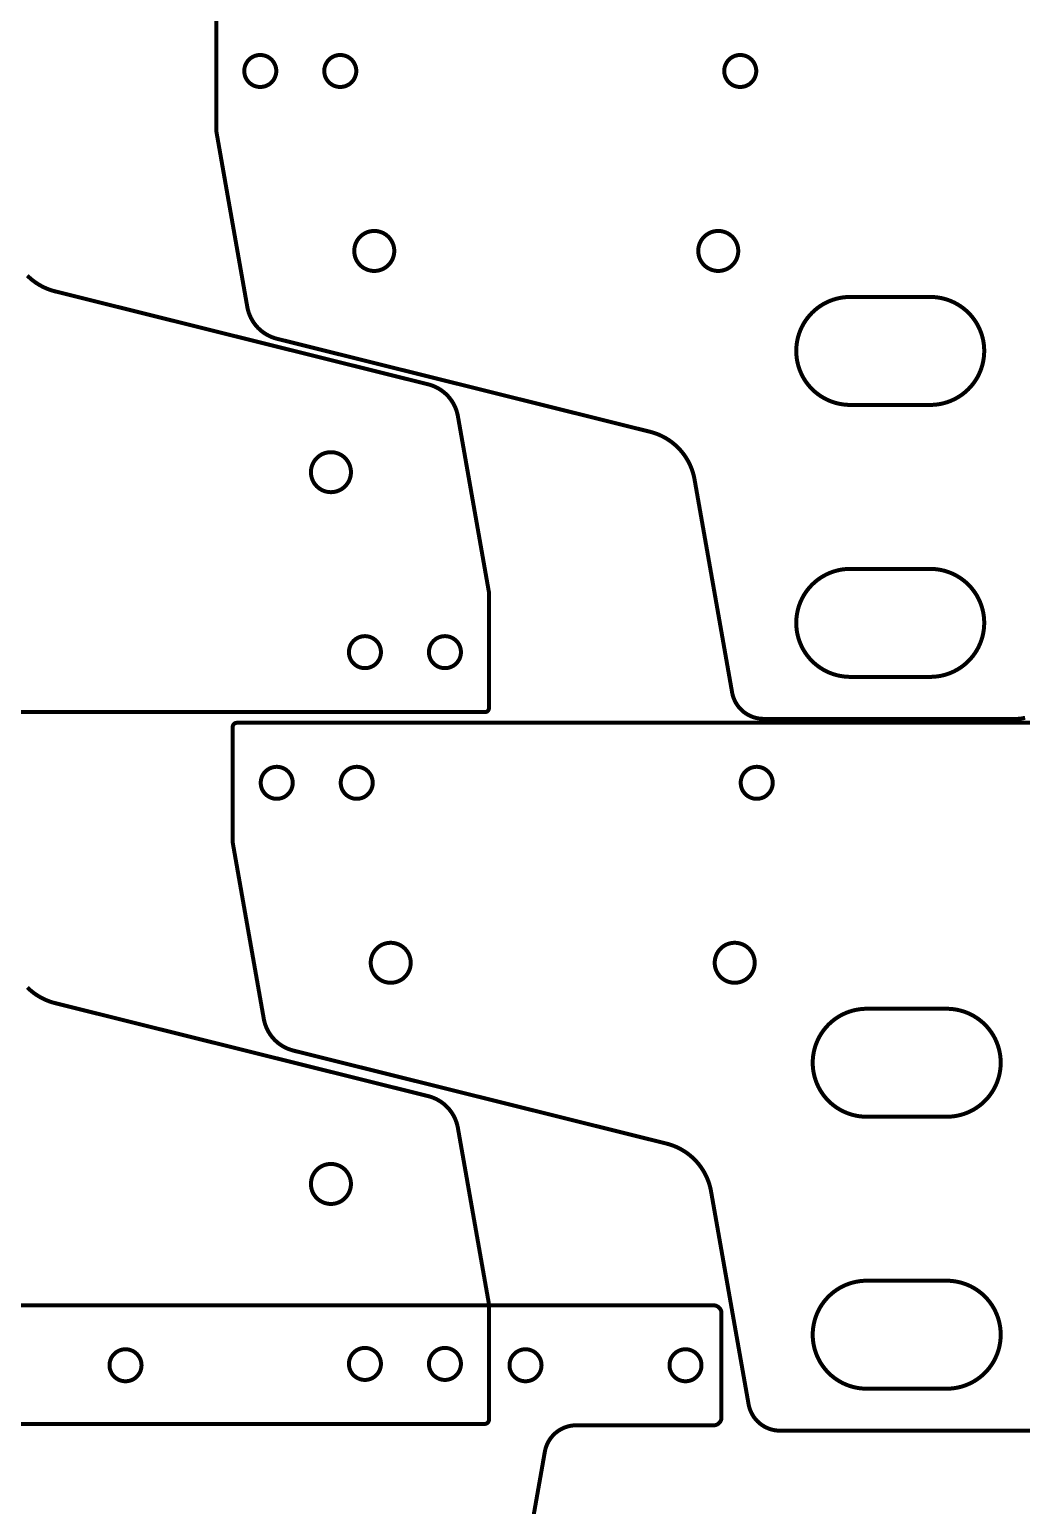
# Model space of a CAD drawing. Extents: x 0 to 1251, y 0 to 2501.
# Drawn here: x 268 to 516, y 375.1 to 744.2 of the extents above; entities that cross this region are included whole.
import ezdxf

# ---------------------------------------------------------------- set-up
doc = ezdxf.new("R2010")
doc.units = 0
doc.layers.get('0').update_dxf_attribs({"linetype": 'CONTINUOUS'})

msp = doc.modelspace()

# ---------------------------------------------------------------- linework, layer by layer
at = {"color": 0, "const_width": 1}
for points in [[(516.879, 572.103), (516.2, 571.953), (515.507, 571.861), (514.981, 571.831), (514.806, 571.831), (451.496, 571.831), (451.321, 571.831), (450.794, 571.861), (450.101, 571.953), (449.422, 572.103), (448.76, 572.313), (448.118, 572.578), (447.5, 572.899), (446.911, 573.274), (446.487, 573.589), (446.354, 573.701), (446.219, 573.814), (445.836, 574.176), (445.364, 574.692), (444.94, 575.244), (444.568, 575.831), (444.247, 576.446), (443.981, 577.089), (443.769, 577.754), (443.647, 578.268), (443.617, 578.44), (434.232, 631.669), (434.208, 631.803), (434.128, 632.201), (434.006, 632.729), (433.864, 633.251), (433.703, 633.767), (433.525, 634.275), (433.329, 634.778), (433.115, 635.271), (432.883, 635.757), (432.635, 636.235), (432.369, 636.703), (432.086, 637.161), (431.787, 637.61), (431.472, 638.047), (431.14, 638.475), (430.793, 638.89), (430.522, 639.194), (430.431, 639.294), (430.338, 639.393), (430.053, 639.685), (429.662, 640.06), (429.26, 640.421), (428.844, 640.765), (428.418, 641.096), (427.981, 641.41), (427.532, 641.707), (427.072, 641.989), (426.604, 642.253), (426.126, 642.501), (425.64, 642.732), (425.144, 642.944), (424.642, 643.14), (424.131, 643.318), (423.612, 643.478), (423.221, 643.586), (423.089, 643.618), (329.838, 666.868), (329.661, 666.912), (329.142, 667.069), (328.467, 667.318), (327.811, 667.614), (327.181, 667.956), (326.576, 668.342), (326, 668.771), (325.454, 669.242), (325.065, 669.619), (324.943, 669.751), (324.819, 669.883), (324.469, 670.299), (324.037, 670.875), (323.65, 671.479), (323.307, 672.11), (323.01, 672.762), (322.76, 673.436), (322.56, 674.128), (322.439, 674.657), (322.408, 674.835), (314.651, 718.829), (314.651, 747.829)], [(267.417, 682.657), (267.807, 682.282), (268.21, 681.921), (268.625, 681.576), (269.051, 681.246), (269.49, 680.932), (269.939, 680.635), (270.397, 680.353), (270.865, 680.089), (271.343, 679.84), (271.831, 679.61), (272.325, 679.397), (272.828, 679.201), (273.339, 679.024), (273.857, 678.864), (274.25, 678.756), (274.381, 678.724), (367.633, 655.474), (367.808, 655.429), (368.328, 655.274), (369.003, 655.025), (369.658, 654.728), (370.289, 654.386), (370.893, 654), (371.469, 653.571), (372.015, 653.101), (372.404, 652.722), (372.526, 652.59), (372.65, 652.458), (373, 652.044), (373.432, 651.467), (373.819, 650.863), (374.162, 650.232), (374.46, 649.579), (374.71, 648.906), (374.91, 648.214), (375.031, 647.685), (375.061, 647.507), (382.819, 603.512), (382.819, 574.512), (382.819, 574.463), (382.8, 574.317), (382.743, 574.129), (382.651, 573.957), (382.561, 573.84), (382.526, 573.806), (382.492, 573.771), (382.374, 573.681), (382.201, 573.588), (382.015, 573.532), (381.868, 573.512), (381.819, 573.512), (4.8181, 573.512)], [(518.925, 393.84), (455.615, 393.84), (455.44, 393.84), (454.914, 393.871), (454.221, 393.963), (453.542, 394.114), (452.879, 394.322), (452.237, 394.589), (451.619, 394.91), (451.031, 395.285), (450.607, 395.599), (450.474, 395.713), (450.339, 395.825), (449.956, 396.186), (449.483, 396.701), (449.06, 397.254), (448.688, 397.84), (448.367, 398.457), (448.1, 399.099), (447.889, 399.765), (447.767, 400.278), (447.737, 400.451), (438.351, 453.679), (438.328, 453.813), (438.247, 454.213), (438.125, 454.74), (437.983, 455.261), (437.824, 455.778), (437.644, 456.286), (437.449, 456.787), (437.235, 457.282), (437.003, 457.768), (436.754, 458.244), (436.489, 458.713), (436.206, 459.171), (435.907, 459.619), (435.592, 460.058), (435.26, 460.485), (434.912, 460.9), (434.642, 461.206), (434.55, 461.304), (434.457, 461.404), (434.172, 461.694), (433.782, 462.071), (433.379, 462.431), (432.964, 462.776), (432.537, 463.106), (432.1, 463.419), (431.651, 463.718), (431.192, 463.999), (430.724, 464.264), (430.246, 464.511), (429.76, 464.742), (429.264, 464.956), (428.761, 465.151), (428.25, 465.329), (427.732, 465.488), (427.34, 465.596), (427.208, 465.629), (333.957, 488.879), (333.781, 488.922), (333.261, 489.079), (332.586, 489.328), (331.931, 489.624), (331.3, 489.965), (330.696, 490.351), (330.119, 490.781), (329.574, 491.251), (329.185, 491.629), (329.063, 491.762), (328.939, 491.894), (328.589, 492.308), (328.157, 492.885), (327.769, 493.49), (327.426, 494.119), (327.129, 494.774), (326.881, 495.447), (326.679, 496.139), (326.56, 496.668), (326.528, 496.846), (318.771, 540.84), (318.771, 569.84), (318.771, 569.889), (318.79, 570.036), (318.846, 570.222), (318.939, 570.394), (319.028, 570.512), (319.063, 570.547), (319.097, 570.582), (319.215, 570.672), (319.388, 570.764), (319.574, 570.821), (319.721, 570.84), (319.771, 570.84), (696.771, 570.84)], [(267.417, 504.682), (267.807, 504.307), (268.21, 503.946), (268.625, 503.601), (269.051, 503.271), (269.49, 502.957), (269.939, 502.66), (270.397, 502.378), (270.865, 502.114), (271.343, 501.865), (271.831, 501.635), (272.325, 501.421), (272.828, 501.226), (273.339, 501.049), (273.857, 500.889), (274.25, 500.781), (274.381, 500.747), (367.633, 477.497), (367.808, 477.454), (368.328, 477.297), (369.003, 477.049), (369.658, 476.753), (370.289, 476.411), (370.893, 476.025), (371.469, 475.596), (372.015, 475.125), (372.404, 474.747), (372.526, 474.615), (372.65, 474.483), (373, 474.068), (373.432, 473.492), (373.819, 472.887), (374.162, 472.257), (374.46, 471.604), (374.71, 470.931), (374.91, 470.239), (375.031, 469.71), (375.061, 469.532), (382.819, 425.536), (382.819, 396.536), (382.819, 396.487), (382.8, 396.34), (382.743, 396.154), (382.651, 395.982), (382.561, 395.864), (382.526, 395.829), (382.492, 395.794), (382.374, 395.704), (382.201, 395.612), (382.015, 395.556), (381.868, 395.536), (381.819, 395.536), (4.8181, 395.536)], [(68.7215, 351.203), (60.9642, 395.197), (60.9642, 424.197), (60.9642, 424.246), (60.9835, 424.393), (61.0403, 424.581), (61.1321, 424.753), (61.2224, 424.869), (61.2571, 424.904), (61.2917, 424.939), (61.4093, 425.029), (61.5814, 425.121), (61.7681, 425.178), (61.9151, 425.197), (61.9642, 425.197), (438.965, 425.197)], [(438.965, 425.181), (439.017, 425.181), (439.169, 425.171), (439.368, 425.14), (439.56, 425.09), (439.743, 425.024), (439.918, 424.939), (440.083, 424.839), (440.236, 424.724), (440.379, 424.594), (440.508, 424.453), (440.622, 424.299), (440.722, 424.135), (440.807, 423.96), (440.874, 423.775), (440.924, 423.583), (440.954, 423.386), (440.964, 423.232), (440.964, 423.181), (440.964, 397.181), (440.964, 397.132), (440.954, 396.983), (440.925, 396.789), (440.878, 396.599), (440.811, 396.415), (440.728, 396.239), (440.628, 396.071), (440.511, 395.914), (440.412, 395.801), (440.378, 395.767), (440.343, 395.732), (440.232, 395.633), (440.074, 395.517), (439.906, 395.417), (439.729, 395.333), (439.546, 395.268), (439.356, 395.219), (439.161, 395.19), (439.013, 395.181), (438.964, 395.181), (404.679, 395.194), (404.504, 395.194), (403.978, 395.164), (403.285, 395.074), (402.606, 394.922), (401.943, 394.714), (401.3, 394.447), (400.683, 394.126), (400.093, 393.751), (399.669, 393.438), (399.536, 393.324), (399.401, 393.211), (399.018, 392.85), (398.546, 392.335), (398.122, 391.782), (397.749, 391.196), (397.428, 390.579), (397.161, 389.936), (396.95, 389.269), (396.829, 388.757), (396.799, 388.583), (390.207, 351.203)]]:
    msp.add_lwpolyline(points, dxfattribs=at)
for points in [[(329.651, 733.831), (329.651, 733.728), (329.631, 733.421), (329.569, 733.024), (329.471, 732.64), (329.336, 732.274), (329.168, 731.924), (328.968, 731.593), (328.737, 731.286), (328.479, 731.001), (328.194, 730.743), (327.888, 730.512), (327.557, 730.313), (327.208, 730.144), (326.84, 730.01), (326.457, 729.911), (326.06, 729.851), (325.753, 729.831), (325.651, 729.831), (325.549, 729.831), (325.242, 729.851), (324.844, 729.911), (324.461, 730.01), (324.093, 730.144), (323.744, 730.313), (323.414, 730.512), (323.107, 730.743), (322.822, 731.001), (322.564, 731.286), (322.333, 731.593), (322.133, 731.924), (321.965, 732.274), (321.831, 732.64), (321.732, 733.024), (321.671, 733.421), (321.651, 733.728), (321.651, 733.831), (321.651, 733.932), (321.671, 734.239), (321.732, 734.636), (321.831, 735.019), (321.965, 735.387), (322.133, 735.736), (322.333, 736.067), (322.564, 736.375), (322.822, 736.658), (323.107, 736.917), (323.414, 737.147), (323.744, 737.347), (324.093, 737.515), (324.461, 737.65), (324.844, 737.749), (325.242, 737.81), (325.549, 737.831), (325.651, 737.831), (325.753, 737.831), (326.06, 737.81), (326.457, 737.749), (326.84, 737.65), (327.208, 737.515), (327.557, 737.347), (327.888, 737.147), (328.194, 736.917), (328.479, 736.658), (328.737, 736.375), (328.968, 736.067), (329.168, 735.736), (329.336, 735.387), (329.471, 735.019), (329.569, 734.636), (329.631, 734.239), (329.651, 733.932), (329.651, 733.831)], [(349.651, 733.831), (349.651, 733.728), (349.631, 733.421), (349.569, 733.024), (349.471, 732.64), (349.336, 732.274), (349.168, 731.924), (348.968, 731.593), (348.737, 731.286), (348.479, 731.001), (348.194, 730.743), (347.888, 730.512), (347.557, 730.313), (347.208, 730.144), (346.84, 730.01), (346.457, 729.911), (346.06, 729.851), (345.753, 729.831), (345.651, 729.831), (345.549, 729.831), (345.242, 729.851), (344.844, 729.911), (344.461, 730.01), (344.093, 730.144), (343.744, 730.313), (343.414, 730.512), (343.107, 730.743), (342.822, 731.001), (342.564, 731.286), (342.333, 731.593), (342.133, 731.924), (341.965, 732.274), (341.831, 732.64), (341.732, 733.024), (341.671, 733.421), (341.651, 733.728), (341.651, 733.831), (341.651, 733.932), (341.671, 734.239), (341.732, 734.636), (341.831, 735.019), (341.965, 735.387), (342.133, 735.736), (342.333, 736.067), (342.564, 736.375), (342.822, 736.658), (343.107, 736.917), (343.414, 737.147), (343.744, 737.347), (344.093, 737.515), (344.461, 737.65), (344.844, 737.749), (345.242, 737.81), (345.549, 737.831), (345.651, 737.831), (345.753, 737.831), (346.06, 737.81), (346.457, 737.749), (346.84, 737.65), (347.208, 737.515), (347.557, 737.347), (347.888, 737.147), (348.194, 736.917), (348.479, 736.658), (348.737, 736.375), (348.968, 736.067), (349.168, 735.736), (349.336, 735.387), (349.471, 735.019), (349.569, 734.636), (349.631, 734.239), (349.651, 733.932), (349.651, 733.831)], [(449.651, 733.831), (449.651, 733.728), (449.631, 733.421), (449.569, 733.024), (449.471, 732.64), (449.336, 732.274), (449.168, 731.924), (448.968, 731.593), (448.737, 731.286), (448.479, 731.001), (448.194, 730.743), (447.888, 730.512), (447.557, 730.313), (447.208, 730.144), (446.84, 730.01), (446.457, 729.911), (446.06, 729.851), (445.753, 729.831), (445.651, 729.831), (445.549, 729.831), (445.242, 729.851), (444.844, 729.911), (444.461, 730.01), (444.093, 730.144), (443.744, 730.313), (443.414, 730.512), (443.107, 730.743), (442.822, 731.001), (442.564, 731.286), (442.333, 731.593), (442.133, 731.924), (441.965, 732.274), (441.831, 732.64), (441.732, 733.024), (441.671, 733.421), (441.651, 733.728), (441.651, 733.831), (441.651, 733.932), (441.671, 734.239), (441.732, 734.636), (441.831, 735.019), (441.965, 735.387), (442.133, 735.736), (442.333, 736.067), (442.564, 736.375), (442.822, 736.658), (443.107, 736.917), (443.414, 737.147), (443.744, 737.347), (444.093, 737.515), (444.461, 737.65), (444.844, 737.749), (445.242, 737.81), (445.549, 737.831), (445.651, 737.831), (445.753, 737.831), (446.06, 737.81), (446.457, 737.749), (446.84, 737.65), (447.208, 737.515), (447.557, 737.347), (447.888, 737.147), (448.194, 736.917), (448.479, 736.658), (448.737, 736.375), (448.968, 736.067), (449.168, 735.736), (449.336, 735.387), (449.471, 735.019), (449.569, 734.636), (449.631, 734.239), (449.651, 733.932), (449.651, 733.831)], [(359.151, 688.831), (359.151, 688.703), (359.125, 688.319), (359.049, 687.822), (358.926, 687.343), (358.758, 686.883), (358.547, 686.447), (358.297, 686.035), (358.008, 685.65), (357.686, 685.294), (357.331, 684.972), (356.946, 684.683), (356.533, 684.433), (356.097, 684.222), (355.638, 684.054), (355.158, 683.932), (354.662, 683.856), (354.279, 683.831), (354.151, 683.831), (354.022, 683.831), (353.639, 683.856), (353.143, 683.932), (352.664, 684.054), (352.204, 684.222), (351.768, 684.433), (351.356, 684.683), (350.971, 684.972), (350.615, 685.294), (350.293, 685.65), (350.004, 686.035), (349.754, 686.447), (349.543, 686.883), (349.375, 687.343), (349.253, 687.822), (349.176, 688.319), (349.151, 688.703), (349.151, 688.831), (349.151, 688.958), (349.176, 689.342), (349.253, 689.838), (349.375, 690.317), (349.543, 690.776), (349.754, 691.214), (350.004, 691.625), (350.293, 692.011), (350.615, 692.365), (350.971, 692.688), (351.356, 692.976), (351.768, 693.226), (352.204, 693.438), (352.664, 693.606), (353.143, 693.728), (353.639, 693.804), (354.022, 693.831), (354.151, 693.831), (354.279, 693.831), (354.662, 693.804), (355.158, 693.728), (355.638, 693.606), (356.097, 693.438), (356.533, 693.226), (356.946, 692.976), (357.331, 692.688), (357.686, 692.365), (358.008, 692.011), (358.297, 691.625), (358.547, 691.214), (358.758, 690.776), (358.926, 690.317), (359.049, 689.838), (359.125, 689.342), (359.151, 688.958), (359.151, 688.831)], [(445.151, 688.831), (445.151, 688.703), (445.125, 688.319), (445.049, 687.822), (444.926, 687.343), (444.758, 686.883), (444.547, 686.447), (444.297, 686.035), (444.008, 685.65), (443.686, 685.294), (443.331, 684.972), (442.946, 684.683), (442.533, 684.433), (442.097, 684.222), (441.638, 684.054), (441.158, 683.932), (440.662, 683.856), (440.279, 683.831), (440.151, 683.831), (440.022, 683.831), (439.639, 683.856), (439.143, 683.932), (438.664, 684.054), (438.204, 684.222), (437.768, 684.433), (437.356, 684.683), (436.971, 684.972), (436.615, 685.294), (436.293, 685.65), (436.004, 686.035), (435.754, 686.447), (435.543, 686.883), (435.375, 687.343), (435.253, 687.822), (435.176, 688.319), (435.151, 688.703), (435.151, 688.831), (435.151, 688.958), (435.176, 689.342), (435.253, 689.838), (435.375, 690.317), (435.543, 690.776), (435.754, 691.214), (436.004, 691.625), (436.293, 692.011), (436.615, 692.365), (436.971, 692.688), (437.356, 692.976), (437.768, 693.226), (438.204, 693.438), (438.664, 693.606), (439.143, 693.728), (439.639, 693.804), (440.022, 693.831), (440.151, 693.831), (440.279, 693.831), (440.662, 693.804), (441.158, 693.728), (441.638, 693.606), (442.097, 693.438), (442.533, 693.226), (442.946, 692.976), (443.331, 692.688), (443.686, 692.365), (444.008, 692.011), (444.297, 691.625), (444.547, 691.214), (444.758, 690.776), (444.926, 690.317), (445.049, 689.838), (445.125, 689.342), (445.151, 688.958), (445.151, 688.831)], [(473.151, 677.331), (472.926, 677.331), (472.251, 677.3), (471.363, 677.211), (470.488, 677.065), (469.628, 676.863), (468.787, 676.606), (467.968, 676.296), (467.171, 675.933), (466.4, 675.521), (465.658, 675.06), (464.947, 674.551), (464.268, 673.996), (463.625, 673.397), (463.021, 672.754), (462.457, 672.069), (461.935, 671.344), (461.572, 670.775), (461.46, 670.581), (461.347, 670.385), (461.036, 669.786), (460.668, 668.972), (460.357, 668.142), (460.103, 667.296), (459.906, 666.439), (459.764, 665.574), (459.679, 664.704), (459.65, 663.831), (459.679, 662.957), (459.764, 662.086), (459.906, 661.221), (460.103, 660.364), (460.357, 659.519), (460.668, 658.688), (461.036, 657.874), (461.347, 657.275), (461.46, 657.081), (461.572, 656.885), (461.935, 656.315), (462.457, 655.59), (463.021, 654.906), (463.625, 654.262), (464.268, 653.664), (464.947, 653.108), (465.658, 652.6), (466.4, 652.139), (467.171, 651.726), (467.968, 651.364), (468.787, 651.054), (469.628, 650.797), (470.488, 650.594), (471.363, 650.449), (472.251, 650.36), (472.926, 650.331), (473.151, 650.331), (493.151, 650.331), (493.375, 650.331), (494.05, 650.36), (494.939, 650.449), (495.814, 650.594), (496.674, 650.797), (497.514, 651.054), (498.333, 651.364), (499.131, 651.726), (499.9, 652.139), (500.643, 652.6), (501.354, 653.108), (502.033, 653.664), (502.676, 654.262), (503.281, 654.906), (503.844, 655.59), (504.367, 656.315), (504.729, 656.885), (504.842, 657.081), (504.954, 657.275), (505.265, 657.874), (505.633, 658.688), (505.944, 659.519), (506.199, 660.364), (506.396, 661.221), (506.537, 662.086), (506.622, 662.957), (506.65, 663.831), (506.622, 664.704), (506.537, 665.574), (506.396, 666.439), (506.199, 667.296), (505.944, 668.142), (505.633, 668.972), (505.265, 669.786), (504.954, 670.385), (504.842, 670.581), (504.729, 670.775), (504.367, 671.344), (503.844, 672.069), (503.281, 672.754), (502.676, 673.397), (502.033, 673.996), (501.354, 674.551), (500.643, 675.06), (499.9, 675.521), (499.131, 675.933), (498.333, 676.296), (497.514, 676.606), (496.674, 676.863), (495.814, 677.065), (494.939, 677.211), (494.05, 677.3), (493.375, 677.331), (493.151, 677.331), (473.151, 677.331)], [(348.319, 633.512), (348.319, 633.385), (348.293, 633.001), (348.217, 632.504), (348.094, 632.025), (347.926, 631.565), (347.715, 631.129), (347.465, 630.717), (347.178, 630.332), (346.854, 629.976), (346.5, 629.654), (346.114, 629.365), (345.703, 629.115), (345.265, 628.906), (344.806, 628.736), (344.326, 628.614), (343.831, 628.537), (343.447, 628.512), (343.319, 628.512), (343.192, 628.512), (342.808, 628.537), (342.311, 628.614), (341.832, 628.736), (341.372, 628.906), (340.936, 629.115), (340.524, 629.365), (340.139, 629.654), (339.783, 629.976), (339.461, 630.332), (339.172, 630.717), (338.922, 631.129), (338.713, 631.565), (338.543, 632.025), (338.421, 632.504), (338.344, 633.001), (338.319, 633.385), (338.319, 633.512), (338.319, 633.64), (338.344, 634.024), (338.421, 634.519), (338.543, 634.999), (338.713, 635.458), (338.922, 635.896), (339.172, 636.307), (339.461, 636.693), (339.783, 637.047), (340.139, 637.371), (340.524, 637.658), (340.936, 637.908), (341.372, 638.119), (341.832, 638.287), (342.311, 638.41), (342.808, 638.486), (343.192, 638.512), (343.319, 638.512), (343.447, 638.512), (343.831, 638.486), (344.326, 638.41), (344.806, 638.287), (345.265, 638.119), (345.703, 637.908), (346.114, 637.658), (346.5, 637.371), (346.854, 637.047), (347.178, 636.693), (347.465, 636.307), (347.715, 635.896), (347.926, 635.458), (348.094, 634.999), (348.217, 634.519), (348.293, 634.024), (348.319, 633.64), (348.319, 633.512)], [(473.151, 582.331), (472.926, 582.331), (472.251, 582.36), (471.363, 582.449), (470.488, 582.594), (469.628, 582.797), (468.787, 583.054), (467.968, 583.364), (467.171, 583.726), (466.4, 584.139), (465.658, 584.6), (464.947, 585.108), (464.268, 585.664), (463.625, 586.262), (463.021, 586.906), (462.457, 587.59), (461.935, 588.315), (461.572, 588.885), (461.46, 589.081), (461.347, 589.275), (461.036, 589.874), (460.668, 590.688), (460.357, 591.519), (460.103, 592.364), (459.906, 593.221), (459.764, 594.086), (459.679, 594.957), (459.65, 595.831), (459.679, 596.704), (459.764, 597.574), (459.906, 598.439), (460.103, 599.296), (460.357, 600.142), (460.668, 600.972), (461.036, 601.786), (461.347, 602.385), (461.46, 602.581), (461.572, 602.775), (461.935, 603.344), (462.457, 604.069), (463.021, 604.754), (463.625, 605.397), (464.268, 605.996), (464.947, 606.551), (465.658, 607.06), (466.4, 607.521), (467.171, 607.933), (467.968, 608.296), (468.787, 608.606), (469.628, 608.863), (470.488, 609.065), (471.363, 609.211), (472.251, 609.3), (472.926, 609.331), (473.151, 609.331), (493.151, 609.331), (493.375, 609.331), (494.05, 609.3), (494.939, 609.211), (495.814, 609.065), (496.674, 608.863), (497.514, 608.606), (498.333, 608.296), (499.131, 607.933), (499.9, 607.521), (500.643, 607.06), (501.354, 606.551), (502.033, 605.996), (502.676, 605.397), (503.281, 604.754), (503.844, 604.069), (504.367, 603.344), (504.729, 602.775), (504.842, 602.581), (504.954, 602.385), (505.265, 601.786), (505.633, 600.972), (505.944, 600.142), (506.199, 599.296), (506.396, 598.439), (506.537, 597.574), (506.622, 596.704), (506.65, 595.831), (506.622, 594.957), (506.537, 594.086), (506.396, 593.221), (506.199, 592.364), (505.944, 591.519), (505.633, 590.688), (505.265, 589.874), (504.954, 589.275), (504.842, 589.081), (504.729, 588.885), (504.367, 588.315), (503.844, 587.59), (503.281, 586.906), (502.676, 586.262), (502.033, 585.664), (501.354, 585.108), (500.643, 584.6), (499.9, 584.139), (499.131, 583.726), (498.333, 583.364), (497.514, 583.054), (496.674, 582.797), (495.814, 582.594), (494.939, 582.449), (494.05, 582.36), (493.375, 582.331), (493.151, 582.331), (473.151, 582.331)], [(355.819, 588.512), (355.819, 588.41), (355.799, 588.103), (355.737, 587.706), (355.639, 587.322), (355.504, 586.956), (355.336, 586.606), (355.136, 586.275), (354.906, 585.968), (354.647, 585.683), (354.364, 585.425), (354.056, 585.194), (353.725, 584.994), (353.376, 584.826), (353.008, 584.692), (352.625, 584.593), (352.228, 584.532), (351.921, 584.512), (351.819, 584.512), (351.717, 584.512), (351.41, 584.532), (351.013, 584.593), (350.629, 584.692), (350.263, 584.826), (349.912, 584.994), (349.582, 585.194), (349.275, 585.425), (348.99, 585.683), (348.732, 585.968), (348.501, 586.275), (348.301, 586.606), (348.133, 586.956), (347.999, 587.322), (347.9, 587.706), (347.839, 588.103), (347.819, 588.41), (347.819, 588.512), (347.819, 588.614), (347.839, 588.921), (347.9, 589.318), (347.999, 589.701), (348.133, 590.069), (348.301, 590.418), (348.501, 590.749), (348.732, 591.057), (348.99, 591.34), (349.275, 591.599), (349.582, 591.829), (349.912, 592.029), (350.263, 592.197), (350.629, 592.332), (351.013, 592.431), (351.41, 592.492), (351.717, 592.512), (351.819, 592.512), (351.921, 592.512), (352.228, 592.492), (352.625, 592.431), (353.008, 592.332), (353.376, 592.197), (353.725, 592.029), (354.056, 591.829), (354.364, 591.599), (354.647, 591.34), (354.906, 591.057), (355.136, 590.749), (355.336, 590.418), (355.504, 590.069), (355.639, 589.701), (355.737, 589.318), (355.799, 588.921), (355.819, 588.614), (355.819, 588.512)], [(375.819, 588.512), (375.819, 588.41), (375.799, 588.103), (375.737, 587.706), (375.639, 587.322), (375.504, 586.956), (375.336, 586.606), (375.136, 586.275), (374.906, 585.968), (374.647, 585.683), (374.364, 585.425), (374.056, 585.194), (373.725, 584.994), (373.376, 584.826), (373.008, 584.692), (372.625, 584.593), (372.228, 584.532), (371.921, 584.512), (371.819, 584.512), (371.717, 584.512), (371.41, 584.532), (371.013, 584.593), (370.629, 584.692), (370.263, 584.826), (369.912, 584.994), (369.582, 585.194), (369.275, 585.425), (368.99, 585.683), (368.732, 585.968), (368.501, 586.275), (368.301, 586.606), (368.133, 586.956), (367.999, 587.322), (367.9, 587.706), (367.839, 588.103), (367.819, 588.41), (367.819, 588.512), (367.819, 588.614), (367.839, 588.921), (367.9, 589.318), (367.999, 589.701), (368.133, 590.069), (368.301, 590.418), (368.501, 590.749), (368.732, 591.057), (368.99, 591.34), (369.275, 591.599), (369.582, 591.829), (369.912, 592.029), (370.263, 592.197), (370.629, 592.332), (371.013, 592.431), (371.41, 592.492), (371.717, 592.512), (371.819, 592.512), (371.921, 592.512), (372.228, 592.492), (372.625, 592.431), (373.008, 592.332), (373.376, 592.197), (373.725, 592.029), (374.056, 591.829), (374.364, 591.599), (374.647, 591.34), (374.906, 591.057), (375.136, 590.749), (375.336, 590.418), (375.504, 590.069), (375.639, 589.701), (375.737, 589.318), (375.799, 588.921), (375.819, 588.614), (375.819, 588.512)], [(333.771, 555.84), (333.771, 555.738), (333.75, 555.431), (333.689, 555.035), (333.59, 554.65), (333.456, 554.283), (333.287, 553.933), (333.088, 553.604), (332.857, 553.296), (332.599, 553.011), (332.314, 552.754), (332.007, 552.524), (331.676, 552.324), (331.328, 552.154), (330.96, 552.019), (330.576, 551.921), (330.179, 551.861), (329.872, 551.84), (329.771, 551.84), (329.668, 551.84), (329.361, 551.861), (328.964, 551.921), (328.581, 552.019), (328.214, 552.154), (327.864, 552.324), (327.533, 552.524), (327.226, 552.754), (326.942, 553.011), (326.683, 553.296), (326.453, 553.604), (326.253, 553.933), (326.085, 554.283), (325.95, 554.65), (325.851, 555.035), (325.79, 555.431), (325.771, 555.738), (325.771, 555.84), (325.771, 555.942), (325.79, 556.249), (325.851, 556.646), (325.95, 557.029), (326.085, 557.397), (326.253, 557.747), (326.453, 558.076), (326.683, 558.385), (326.942, 558.668), (327.226, 558.926), (327.533, 559.157), (327.864, 559.357), (328.214, 559.526), (328.581, 559.66), (328.964, 559.758), (329.361, 559.819), (329.668, 559.84), (329.771, 559.84), (329.872, 559.84), (330.179, 559.819), (330.576, 559.758), (330.96, 559.66), (331.328, 559.526), (331.676, 559.357), (332.007, 559.157), (332.314, 558.926), (332.599, 558.668), (332.857, 558.385), (333.088, 558.076), (333.287, 557.747), (333.456, 557.397), (333.59, 557.029), (333.689, 556.646), (333.75, 556.249), (333.771, 555.942), (333.771, 555.84)], [(353.771, 555.84), (353.771, 555.738), (353.75, 555.431), (353.689, 555.035), (353.59, 554.65), (353.456, 554.283), (353.287, 553.933), (353.088, 553.604), (352.857, 553.296), (352.599, 553.011), (352.314, 552.754), (352.007, 552.524), (351.676, 552.324), (351.328, 552.154), (350.96, 552.019), (350.576, 551.921), (350.179, 551.861), (349.872, 551.84), (349.771, 551.84), (349.668, 551.84), (349.361, 551.861), (348.964, 551.921), (348.581, 552.019), (348.214, 552.154), (347.864, 552.324), (347.533, 552.524), (347.226, 552.754), (346.942, 553.011), (346.683, 553.296), (346.453, 553.604), (346.253, 553.933), (346.085, 554.283), (345.95, 554.65), (345.851, 555.035), (345.79, 555.431), (345.771, 555.738), (345.771, 555.84), (345.771, 555.942), (345.79, 556.249), (345.851, 556.646), (345.95, 557.029), (346.085, 557.397), (346.253, 557.747), (346.453, 558.076), (346.683, 558.385), (346.942, 558.668), (347.226, 558.926), (347.533, 559.157), (347.864, 559.357), (348.214, 559.526), (348.581, 559.66), (348.964, 559.758), (349.361, 559.819), (349.668, 559.84), (349.771, 559.84), (349.872, 559.84), (350.179, 559.819), (350.576, 559.758), (350.96, 559.66), (351.328, 559.526), (351.676, 559.357), (352.007, 559.157), (352.314, 558.926), (352.599, 558.668), (352.857, 558.385), (353.088, 558.076), (353.287, 557.747), (353.456, 557.397), (353.59, 557.029), (353.689, 556.646), (353.75, 556.249), (353.771, 555.942), (353.771, 555.84)], [(453.771, 555.84), (453.771, 555.738), (453.75, 555.431), (453.689, 555.035), (453.59, 554.65), (453.456, 554.283), (453.287, 553.933), (453.088, 553.604), (452.857, 553.296), (452.599, 553.011), (452.314, 552.754), (452.007, 552.524), (451.676, 552.324), (451.328, 552.154), (450.96, 552.019), (450.576, 551.921), (450.179, 551.861), (449.872, 551.84), (449.771, 551.84), (449.668, 551.84), (449.361, 551.861), (448.964, 551.921), (448.581, 552.019), (448.214, 552.154), (447.864, 552.324), (447.533, 552.524), (447.226, 552.754), (446.942, 553.011), (446.683, 553.296), (446.453, 553.604), (446.253, 553.933), (446.085, 554.283), (445.95, 554.65), (445.851, 555.035), (445.79, 555.431), (445.771, 555.738), (445.771, 555.84), (445.771, 555.942), (445.79, 556.249), (445.851, 556.646), (445.95, 557.029), (446.085, 557.397), (446.253, 557.747), (446.453, 558.076), (446.683, 558.385), (446.942, 558.668), (447.226, 558.926), (447.533, 559.157), (447.864, 559.357), (448.214, 559.526), (448.581, 559.66), (448.964, 559.758), (449.361, 559.819), (449.668, 559.84), (449.771, 559.84), (449.872, 559.84), (450.179, 559.819), (450.576, 559.758), (450.96, 559.66), (451.328, 559.526), (451.676, 559.357), (452.007, 559.157), (452.314, 558.926), (452.599, 558.668), (452.857, 558.385), (453.088, 558.076), (453.287, 557.747), (453.456, 557.397), (453.59, 557.029), (453.689, 556.646), (453.75, 556.249), (453.771, 555.942), (453.771, 555.84)], [(363.271, 510.84), (363.271, 510.713), (363.244, 510.329), (363.168, 509.832), (363.046, 509.353), (362.878, 508.894), (362.667, 508.457), (362.417, 508.044), (362.128, 507.66), (361.806, 507.304), (361.45, 506.982), (361.065, 506.694), (360.654, 506.443), (360.217, 506.233), (359.757, 506.065), (359.278, 505.942), (358.782, 505.865), (358.399, 505.84), (358.271, 505.84), (358.143, 505.84), (357.758, 505.865), (357.263, 505.942), (356.783, 506.065), (356.324, 506.233), (355.888, 506.443), (355.475, 506.694), (355.09, 506.982), (354.735, 507.304), (354.412, 507.66), (354.124, 508.044), (353.874, 508.457), (353.662, 508.894), (353.494, 509.353), (353.372, 509.832), (353.296, 510.329), (353.271, 510.713), (353.271, 510.84), (353.271, 510.968), (353.296, 511.351), (353.372, 511.847), (353.494, 512.326), (353.662, 512.786), (353.874, 513.224), (354.124, 513.636), (354.412, 514.021), (354.735, 514.375), (355.09, 514.699), (355.475, 514.986), (355.888, 515.236), (356.324, 515.447), (356.783, 515.615), (357.263, 515.739), (357.758, 515.814), (358.143, 515.84), (358.271, 515.84), (358.399, 515.84), (358.782, 515.814), (359.278, 515.739), (359.757, 515.615), (360.217, 515.447), (360.654, 515.236), (361.065, 514.986), (361.45, 514.699), (361.806, 514.375), (362.128, 514.021), (362.417, 513.636), (362.667, 513.224), (362.878, 512.786), (363.046, 512.326), (363.168, 511.847), (363.244, 511.351), (363.271, 510.968), (363.271, 510.84)], [(449.271, 510.84), (449.271, 510.713), (449.244, 510.329), (449.168, 509.832), (449.046, 509.353), (448.878, 508.894), (448.667, 508.457), (448.417, 508.044), (448.128, 507.66), (447.806, 507.304), (447.45, 506.982), (447.065, 506.694), (446.654, 506.443), (446.217, 506.233), (445.757, 506.065), (445.278, 505.942), (444.782, 505.865), (444.399, 505.84), (444.271, 505.84), (444.143, 505.84), (443.758, 505.865), (443.263, 505.942), (442.783, 506.065), (442.324, 506.233), (441.888, 506.443), (441.475, 506.694), (441.09, 506.982), (440.735, 507.304), (440.412, 507.66), (440.124, 508.044), (439.874, 508.457), (439.662, 508.894), (439.494, 509.353), (439.372, 509.832), (439.296, 510.329), (439.271, 510.713), (439.271, 510.84), (439.271, 510.968), (439.296, 511.351), (439.372, 511.847), (439.494, 512.326), (439.662, 512.786), (439.874, 513.224), (440.124, 513.636), (440.412, 514.021), (440.735, 514.375), (441.09, 514.699), (441.475, 514.986), (441.888, 515.236), (442.324, 515.447), (442.783, 515.615), (443.263, 515.739), (443.758, 515.814), (444.143, 515.84), (444.271, 515.84), (444.399, 515.84), (444.782, 515.814), (445.278, 515.739), (445.757, 515.615), (446.217, 515.447), (446.654, 515.236), (447.065, 514.986), (447.45, 514.699), (447.806, 514.375), (448.128, 514.021), (448.417, 513.636), (448.667, 513.224), (448.878, 512.786), (449.046, 512.326), (449.168, 511.847), (449.244, 511.351), (449.271, 510.968), (449.271, 510.84)], [(477.271, 499.34), (477.046, 499.34), (476.371, 499.31), (475.482, 499.221), (474.607, 499.075), (473.747, 498.872), (472.907, 498.615), (472.088, 498.306), (471.29, 497.944), (470.521, 497.532), (469.778, 497.071), (469.067, 496.561), (468.387, 496.007), (467.744, 495.407), (467.14, 494.764), (466.576, 494.079), (466.054, 493.354), (465.692, 492.785), (465.579, 492.59), (465.467, 492.396), (465.156, 491.796), (464.787, 490.982), (464.476, 490.151), (464.222, 489.306), (464.025, 488.45), (463.883, 487.585), (463.799, 486.714), (463.771, 485.84), (463.799, 484.967), (463.883, 484.096), (464.025, 483.231), (464.222, 482.375), (464.476, 481.529), (464.787, 480.699), (465.156, 479.885), (465.467, 479.285), (465.579, 479.09), (465.692, 478.896), (466.054, 478.326), (466.576, 477.601), (467.14, 476.917), (467.744, 476.274), (468.387, 475.674), (469.067, 475.119), (469.778, 474.61), (470.521, 474.149), (471.29, 473.736), (472.088, 473.375), (472.907, 473.064), (473.747, 472.807), (474.607, 472.606), (475.482, 472.458), (476.371, 472.369), (477.046, 472.34), (477.271, 472.34), (497.271, 472.34), (497.494, 472.34), (498.169, 472.369), (499.058, 472.458), (499.933, 472.606), (500.793, 472.807), (501.633, 473.064), (502.453, 473.375), (503.25, 473.736), (504.021, 474.149), (504.762, 474.61), (505.474, 475.119), (506.153, 475.674), (506.796, 476.274), (507.4, 476.917), (507.965, 477.601), (508.486, 478.326), (508.849, 478.896), (508.961, 479.09), (509.074, 479.285), (509.386, 479.885), (509.753, 480.699), (510.064, 481.529), (510.318, 482.375), (510.515, 483.231), (510.657, 484.096), (510.742, 484.967), (510.771, 485.84), (510.742, 486.714), (510.657, 487.585), (510.515, 488.45), (510.318, 489.306), (510.064, 490.151), (509.753, 490.982), (509.386, 491.796), (509.074, 492.396), (508.961, 492.59), (508.849, 492.785), (508.486, 493.354), (507.965, 494.079), (507.4, 494.764), (506.796, 495.407), (506.153, 496.007), (505.474, 496.561), (504.762, 497.071), (504.021, 497.532), (503.25, 497.944), (502.453, 498.306), (501.633, 498.615), (500.793, 498.872), (499.933, 499.075), (499.058, 499.221), (498.169, 499.31), (497.494, 499.34), (497.271, 499.34), (477.271, 499.34)], [(348.319, 455.536), (348.319, 455.408), (348.293, 455.025), (348.217, 454.529), (348.094, 454.05), (347.926, 453.59), (347.715, 453.153), (347.465, 452.742), (347.178, 452.357), (346.854, 452.001), (346.5, 451.678), (346.114, 451.39), (345.703, 451.14), (345.265, 450.929), (344.806, 450.761), (344.326, 450.639), (343.831, 450.563), (343.447, 450.536), (343.319, 450.536), (343.192, 450.536), (342.808, 450.563), (342.311, 450.639), (341.832, 450.761), (341.372, 450.929), (340.936, 451.14), (340.524, 451.39), (340.139, 451.678), (339.783, 452.001), (339.461, 452.357), (339.172, 452.742), (338.922, 453.153), (338.713, 453.59), (338.543, 454.05), (338.421, 454.529), (338.344, 455.025), (338.319, 455.408), (338.319, 455.536), (338.319, 455.664), (338.344, 456.049), (338.421, 456.544), (338.543, 457.024), (338.713, 457.483), (338.922, 457.919), (339.172, 458.332), (339.461, 458.717), (339.783, 459.072), (340.139, 459.394), (340.524, 459.683), (340.936, 459.933), (341.372, 460.143), (341.832, 460.313), (342.311, 460.435), (342.808, 460.511), (343.192, 460.536), (343.319, 460.536), (343.447, 460.536), (343.831, 460.511), (344.326, 460.435), (344.806, 460.313), (345.265, 460.143), (345.703, 459.933), (346.114, 459.683), (346.5, 459.394), (346.854, 459.072), (347.178, 458.717), (347.465, 458.332), (347.715, 457.919), (347.926, 457.483), (348.094, 457.024), (348.217, 456.544), (348.293, 456.049), (348.319, 455.664), (348.319, 455.536)], [(477.271, 404.34), (477.046, 404.34), (476.371, 404.369), (475.482, 404.458), (474.607, 404.606), (473.747, 404.807), (472.907, 405.064), (472.088, 405.375), (471.29, 405.736), (470.521, 406.149), (469.778, 406.61), (469.067, 407.119), (468.387, 407.674), (467.744, 408.274), (467.14, 408.917), (466.576, 409.601), (466.054, 410.326), (465.692, 410.896), (465.579, 411.09), (465.467, 411.285), (465.156, 411.885), (464.787, 412.699), (464.476, 413.529), (464.222, 414.375), (464.025, 415.231), (463.883, 416.096), (463.799, 416.967), (463.771, 417.84), (463.799, 418.714), (463.883, 419.585), (464.025, 420.45), (464.222, 421.306), (464.476, 422.151), (464.787, 422.982), (465.156, 423.796), (465.467, 424.396), (465.579, 424.59), (465.692, 424.785), (466.054, 425.354), (466.576, 426.079), (467.14, 426.764), (467.744, 427.407), (468.387, 428.007), (469.067, 428.561), (469.778, 429.071), (470.521, 429.532), (471.29, 429.944), (472.088, 430.306), (472.907, 430.615), (473.747, 430.872), (474.607, 431.075), (475.482, 431.221), (476.371, 431.31), (477.046, 431.34), (477.271, 431.34), (497.271, 431.34), (497.494, 431.34), (498.169, 431.31), (499.058, 431.221), (499.933, 431.075), (500.793, 430.872), (501.633, 430.615), (502.453, 430.306), (503.25, 429.944), (504.021, 429.532), (504.762, 429.071), (505.474, 428.561), (506.153, 428.007), (506.796, 427.407), (507.4, 426.764), (507.965, 426.079), (508.486, 425.354), (508.849, 424.785), (508.961, 424.59), (509.074, 424.396), (509.386, 423.796), (509.753, 422.982), (510.064, 422.151), (510.318, 421.306), (510.515, 420.45), (510.657, 419.585), (510.742, 418.714), (510.771, 417.84), (510.742, 416.967), (510.657, 416.096), (510.515, 415.231), (510.318, 414.375), (510.064, 413.529), (509.753, 412.699), (509.386, 411.885), (509.074, 411.285), (508.961, 411.09), (508.849, 410.896), (508.486, 410.326), (507.965, 409.601), (507.4, 408.917), (506.796, 408.274), (506.153, 407.674), (505.474, 407.119), (504.762, 406.61), (504.021, 406.149), (503.25, 405.736), (502.453, 405.375), (501.633, 405.064), (500.793, 404.807), (499.933, 404.606), (499.058, 404.458), (498.169, 404.369), (497.494, 404.34), (497.271, 404.34), (477.271, 404.34)], [(295.964, 410.197), (295.964, 410.094), (295.943, 409.789), (295.883, 409.392), (295.785, 409.008), (295.65, 408.64), (295.482, 408.29), (295.281, 407.961), (295.051, 407.653), (294.793, 407.369), (294.508, 407.111), (294.2, 406.881), (293.871, 406.681), (293.521, 406.511), (293.154, 406.378), (292.771, 406.279), (292.374, 406.218), (292.067, 406.197), (291.964, 406.197), (291.862, 406.197), (291.556, 406.218), (291.158, 406.279), (290.775, 406.378), (290.407, 406.511), (290.057, 406.681), (289.728, 406.881), (289.419, 407.111), (289.136, 407.369), (288.878, 407.653), (288.647, 407.961), (288.447, 408.29), (288.279, 408.64), (288.144, 409.008), (288.046, 409.392), (287.985, 409.789), (287.964, 410.094), (287.964, 410.197), (287.964, 410.3), (287.985, 410.607), (288.046, 411.004), (288.144, 411.386), (288.279, 411.754), (288.447, 412.104), (288.647, 412.433), (288.878, 412.742), (289.136, 413.025), (289.419, 413.283), (289.728, 413.514), (290.057, 413.714), (290.407, 413.883), (290.775, 414.018), (291.158, 414.117), (291.556, 414.176), (291.862, 414.197), (291.964, 414.197), (292.067, 414.197), (292.374, 414.176), (292.771, 414.117), (293.154, 414.018), (293.521, 413.883), (293.871, 413.714), (294.2, 413.514), (294.508, 413.283), (294.793, 413.025), (295.051, 412.742), (295.281, 412.433), (295.482, 412.104), (295.65, 411.754), (295.785, 411.386), (295.883, 411.004), (295.943, 410.607), (295.964, 410.3), (295.964, 410.197)], [(355.819, 410.536), (355.819, 410.435), (355.799, 410.128), (355.737, 409.731), (355.639, 409.347), (355.504, 408.979), (355.336, 408.631), (355.136, 408.3), (354.906, 407.992), (354.647, 407.708), (354.364, 407.45), (354.056, 407.219), (353.725, 407.019), (353.376, 406.851), (353.008, 406.717), (352.625, 406.618), (352.228, 406.557), (351.921, 406.536), (351.819, 406.536), (351.717, 406.536), (351.41, 406.557), (351.013, 406.618), (350.629, 406.717), (350.263, 406.851), (349.912, 407.019), (349.582, 407.219), (349.275, 407.45), (348.99, 407.708), (348.732, 407.992), (348.501, 408.3), (348.301, 408.631), (348.133, 408.979), (347.999, 409.347), (347.9, 409.731), (347.839, 410.128), (347.819, 410.435), (347.819, 410.536), (347.819, 410.639), (347.839, 410.946), (347.9, 411.343), (347.999, 411.726), (348.133, 412.094), (348.301, 412.443), (348.501, 412.774), (348.732, 413.081), (348.99, 413.365), (349.275, 413.624), (349.582, 413.854), (349.912, 414.054), (350.263, 414.222), (350.629, 414.357), (351.013, 414.456), (351.41, 414.517), (351.717, 414.536), (351.819, 414.536), (351.921, 414.536), (352.228, 414.517), (352.625, 414.456), (353.008, 414.357), (353.376, 414.222), (353.725, 414.054), (354.056, 413.854), (354.364, 413.624), (354.647, 413.365), (354.906, 413.081), (355.136, 412.774), (355.336, 412.443), (355.504, 412.094), (355.639, 411.726), (355.737, 411.343), (355.799, 410.946), (355.819, 410.639), (355.819, 410.536)], [(375.819, 410.536), (375.819, 410.435), (375.799, 410.128), (375.737, 409.731), (375.639, 409.347), (375.504, 408.979), (375.336, 408.631), (375.136, 408.3), (374.906, 407.992), (374.647, 407.708), (374.364, 407.45), (374.056, 407.219), (373.725, 407.019), (373.376, 406.851), (373.008, 406.717), (372.625, 406.618), (372.228, 406.557), (371.921, 406.536), (371.819, 406.536), (371.717, 406.536), (371.41, 406.557), (371.013, 406.618), (370.629, 406.717), (370.263, 406.851), (369.912, 407.019), (369.582, 407.219), (369.275, 407.45), (368.99, 407.708), (368.732, 407.992), (368.501, 408.3), (368.301, 408.631), (368.133, 408.979), (367.999, 409.347), (367.9, 409.731), (367.839, 410.128), (367.819, 410.435), (367.819, 410.536), (367.819, 410.639), (367.839, 410.946), (367.9, 411.343), (367.999, 411.726), (368.133, 412.094), (368.301, 412.443), (368.501, 412.774), (368.732, 413.081), (368.99, 413.365), (369.275, 413.624), (369.582, 413.854), (369.912, 414.054), (370.263, 414.222), (370.629, 414.357), (371.013, 414.456), (371.41, 414.517), (371.717, 414.536), (371.819, 414.536), (371.921, 414.536), (372.228, 414.517), (372.625, 414.456), (373.008, 414.357), (373.376, 414.222), (373.725, 414.054), (374.056, 413.854), (374.364, 413.624), (374.647, 413.365), (374.906, 413.081), (375.136, 412.774), (375.336, 412.443), (375.504, 412.094), (375.639, 411.726), (375.737, 411.343), (375.799, 410.946), (375.819, 410.639), (375.819, 410.536)], [(395.964, 410.197), (395.964, 410.094), (395.943, 409.789), (395.883, 409.392), (395.785, 409.008), (395.65, 408.64), (395.482, 408.29), (395.281, 407.961), (395.051, 407.653), (394.793, 407.369), (394.508, 407.111), (394.2, 406.881), (393.871, 406.681), (393.521, 406.511), (393.154, 406.378), (392.771, 406.279), (392.374, 406.218), (392.067, 406.197), (391.964, 406.197), (391.862, 406.197), (391.556, 406.218), (391.158, 406.279), (390.775, 406.378), (390.407, 406.511), (390.057, 406.681), (389.728, 406.881), (389.419, 407.111), (389.136, 407.369), (388.878, 407.653), (388.647, 407.961), (388.447, 408.29), (388.279, 408.64), (388.144, 409.008), (388.046, 409.392), (387.985, 409.789), (387.964, 410.094), (387.964, 410.197), (387.964, 410.3), (387.985, 410.607), (388.046, 411.004), (388.144, 411.386), (388.279, 411.754), (388.447, 412.104), (388.647, 412.433), (388.878, 412.742), (389.136, 413.025), (389.419, 413.283), (389.728, 413.514), (390.057, 413.714), (390.407, 413.883), (390.775, 414.018), (391.158, 414.117), (391.556, 414.176), (391.862, 414.197), (391.964, 414.197), (392.067, 414.197), (392.374, 414.176), (392.771, 414.117), (393.154, 414.018), (393.521, 413.883), (393.871, 413.714), (394.2, 413.514), (394.508, 413.283), (394.793, 413.025), (395.051, 412.742), (395.281, 412.433), (395.482, 412.104), (395.65, 411.754), (395.785, 411.386), (395.883, 411.004), (395.943, 410.607), (395.964, 410.3), (395.964, 410.197)], [(435.964, 410.197), (435.964, 410.094), (435.943, 409.789), (435.883, 409.392), (435.785, 409.008), (435.65, 408.64), (435.482, 408.29), (435.281, 407.961), (435.051, 407.653), (434.793, 407.369), (434.508, 407.111), (434.2, 406.881), (433.871, 406.681), (433.521, 406.511), (433.154, 406.378), (432.771, 406.279), (432.374, 406.218), (432.067, 406.197), (431.964, 406.197), (431.862, 406.197), (431.556, 406.218), (431.158, 406.279), (430.775, 406.378), (430.407, 406.511), (430.057, 406.681), (429.728, 406.881), (429.419, 407.111), (429.136, 407.369), (428.878, 407.653), (428.647, 407.961), (428.447, 408.29), (428.279, 408.64), (428.144, 409.008), (428.046, 409.392), (427.985, 409.789), (427.964, 410.094), (427.964, 410.197), (427.964, 410.3), (427.985, 410.607), (428.046, 411.004), (428.144, 411.386), (428.279, 411.754), (428.447, 412.104), (428.647, 412.433), (428.878, 412.742), (429.136, 413.025), (429.419, 413.283), (429.728, 413.514), (430.057, 413.714), (430.407, 413.883), (430.775, 414.018), (431.158, 414.117), (431.556, 414.176), (431.862, 414.197), (431.964, 414.197), (432.067, 414.197), (432.374, 414.176), (432.771, 414.117), (433.154, 414.018), (433.521, 413.883), (433.871, 413.714), (434.2, 413.514), (434.508, 413.283), (434.793, 413.025), (435.051, 412.742), (435.281, 412.433), (435.482, 412.104), (435.65, 411.754), (435.785, 411.386), (435.883, 411.004), (435.943, 410.607), (435.964, 410.3), (435.964, 410.197)]]:
    msp.add_lwpolyline(points, close=True, dxfattribs=at)

doc.saveas('drawing.dxf')
